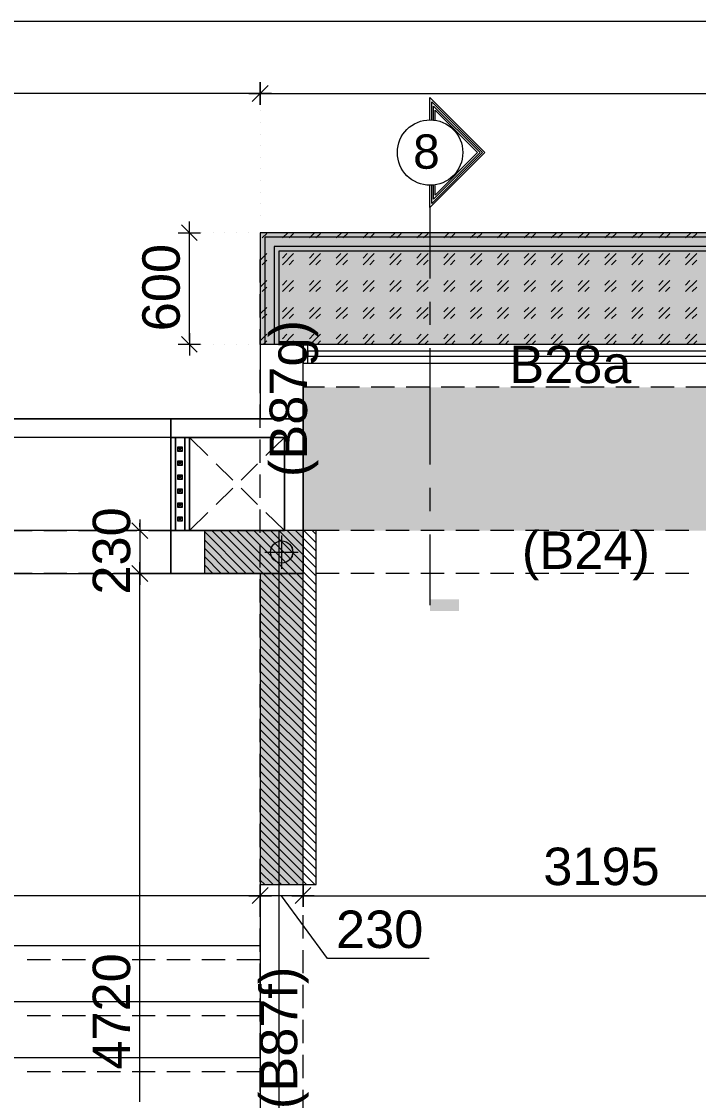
# Model space of a CAD drawing. Header units: millimetres. Extents: x -1303 to 98744, y -1303 to 90097.
# Drawn here: x 58712 to 62347, y 34265 to 40026 of the extents above; entities that cross this region are included whole.
import ezdxf

# ---------------------------------------------------------------- set-up
doc = ezdxf.new("R2010")
doc.units = ezdxf.units.MM
doc.layers.add('PDF_Geometry', color=7, linetype='Continuous')
doc.layers.add('PDF_Text', color=7, linetype='Continuous')
doc.layers.add('PDF_Solid Fills', color=192, linetype='Continuous', true_color=0xc2c0c0c0)
doc.styles.add('PDF ArialMT', font='arial.ttf')
doc.styles.get("Standard").update_dxf_attribs({"font": 'arial.ttf'})

msp = doc.modelspace()

# ---------------------------------------------------------------- hatches: boundary and pattern name
at = {"layer": 'PDF_Solid Fills', "true_color": 0x0000b2}
h = msp.add_hatch(color=254, dxfattribs=at)
h.paths.add_polyline_path([(75224.26012, 16872.72168), (74624.31541, 16872.72168), (74624.31541, 25187.75188), (75224.26012, 25187.75188)], flags=0)
h.paths.add_polyline_path([(74624.31541, 38292.73421), (74624.31541, 29377.68079), (75224.26012, 29377.68079), (75224.26012, 38892.67479), (59994.31175, 38892.67479), (59994.31175, 38292.73421)], flags=0)
h.paths.add_polyline_path([(26734.27358, 38892.67479), (26734.27358, 38292.73421), (55894.25843, 38292.73421), (55894.25843, 38892.67479)], flags=0)
at = {"layer": 'PDF_Solid Fills'}
msp.add_hatch(color=256, dxfattribs=at).paths.add_polyline_path([(59994.31175, 35392.73147), (60224.24978, 35392.73147), (60224.24978, 37292.74923), (59694.29807, 37292.74923), (59694.29807, 37062.72855), (59994.31175, 37062.72855)])

# ---------------------------------------------------------------- linework, layer by layer
at = {"layer": 'PDF_Geometry', "color": 222, "lineweight": 0, "true_color": 0xb8008a}
for points in [[(75204.2019, 40026.20351), (26753.73881, 40026.20351)], [(59974.25354, 39639.44447), (55913.72159, 39639.44447)], [(60014.02698, 39639.44447), (75204.2019, 39639.44447)], [(59613.7305, 38832.07865), (59613.7305, 38952.25438)], [(59553.64264, 38892.16652), (59673.81837, 38892.16652)], [(59656.04531, 38849.8517), (59571.41569, 38934.48133)], [(59613.7305, 38312.45358), (59613.7305, 38872.70335)], [(59571.41569, 38334.45811), (59656.04531, 38249.82848)], [(59613.7305, 38352.23115), (59613.7305, 38232.05543)], [(59673.81837, 38292.1433), (59553.64264, 38292.1433)]]:
    msp.add_lwpolyline(points, dxfattribs=at)
for points in [[(59993.71669, 39699.53232), (59993.71669, 39579.36073)], [(59933.62884, 39639.44447), (60053.80456, 39639.44447)], [(59951.40188, 39597.12965), (60036.03151, 39681.75928)]]:
    msp.add_lwpolyline(points, close=True, dxfattribs=at)
at = {"layer": 'PDF_Geometry', "lineweight": 0}
for points in [[(59993.71669, 39639.44447), (59993.71669, 39639.44447)], [(59993.71669, 39639.44447), (59993.71669, 39639.44447)], [(59993.71669, 39547.19899), (59993.71669, 39547.19899)], [(59993.71669, 39484.5739), (59993.71669, 39484.5739)], [(59993.71669, 39421.94881), (59993.71669, 39421.94881)], [(59993.71669, 39360.1667), (59993.71669, 39360.1667)], [(59993.71669, 39297.5416), (59993.71669, 39297.5416)], [(59993.71669, 39234.9165), (59993.71669, 39234.9165)], [(59993.71669, 39172.29141), (59993.71669, 39172.29141)], [(59993.71669, 39109.66631), (59993.71669, 39109.66631)], [(59993.71669, 39047.03708), (59993.71669, 39047.03708)], [(59993.71669, 38984.41198), (59993.71669, 38984.41198)], [(59613.7305, 38892.16652), (59613.7305, 38892.16652)], [(59678.89696, 38892.16652), (59678.89696, 38892.16652)], [(59741.52207, 38892.16652), (59741.52207, 38892.16652)], [(59804.14716, 38892.16652), (59804.14716, 38892.16652)], [(59865.92514, 38892.16652), (59865.92514, 38892.16652)], [(59928.55436, 38892.16652), (59928.55436, 38892.16652)], [(60077.4992, 38892.16652), (59993.71669, 38892.16652), (59993.71669, 38810.92125)], [(59993.71669, 38892.16652), (59993.71669, 38892.16652)], [(59993.71669, 38892.16652), (59993.71669, 38892.16652)], [(59993.71669, 38888.78216), (59993.71669, 38888.78216)], [(60004.72102, 38864.24039), (60029.2628, 38887.93504)], [(60113.0453, 38864.24039), (60141.81854, 38892.16652)], [(60265.37862, 38892.16652), (60140.12843, 38892.16652)], [(60149.43439, 38864.24039), (60173.13316, 38887.93504)], [(60257.76279, 38864.24039), (60285.6889, 38892.16652)], [(60293.30475, 38864.24039), (60317.85064, 38887.93504)], [(60452.41093, 38892.16652), (60328.00372, 38892.16652)], [(60401.63315, 38864.24039), (60430.40639, 38892.16652)], [(60438.02223, 38864.24039), (60461.72101, 38887.93504)], [(60640.28622, 38892.16652), (60515.03602, 38892.16652)], [(60546.35063, 38864.24039), (60574.27676, 38892.16652)], [(60581.8926, 38864.24039), (60606.43437, 38887.93504)], [(60690.221, 38864.24039), (60718.99425, 38892.16652)], [(60827.31851, 38892.16652), (60702.91544, 38892.16652)], [(60726.61009, 38864.24039), (60750.30473, 38887.93504)], [(60834.09136, 38864.24039), (60862.86461, 38892.16652)], [(60870.48045, 38864.24039), (60895.02221, 38887.93504)], [(61015.19794, 38892.16652), (60889.94361, 38892.16652)], [(60978.80472, 38864.24039), (61006.73498, 38892.16652)], [(61015.19794, 38864.24039), (61038.89258, 38887.93504)], [(61202.23024, 38892.16652), (61077.82304, 38892.16652)], [(61122.67509, 38864.24039), (61151.45246, 38892.16652)], [(61159.06831, 38864.24039), (61182.76294, 38887.93504)], [(61390.10553, 38892.16652), (61264.85534, 38892.16652)], [(61267.39257, 38864.24039), (61295.32283, 38892.16652)], [(61302.93867, 38864.24039), (61327.48043, 38887.93504)], [(61411.26293, 38864.24039), (61440.03619, 38892.16652)], [(61447.65615, 38864.24039), (61471.3508, 38887.93504)], [(61577.98496, 38892.16652), (61452.73063, 38892.16652)], [(61555.98042, 38864.24039), (61583.90655, 38892.16652)], [(61591.52652, 38864.24039), (61616.06829, 38887.93504)], [(61765.01725, 38892.16652), (61639.76292, 38892.16652)], [(61699.85079, 38864.24039), (61728.62403, 38892.16652)], [(61736.23988, 38864.24039), (61759.93865, 38887.93504)], [(61952.89254, 38892.16652), (61827.64235, 38892.16652)], [(61844.56828, 38864.24039), (61872.4944, 38892.16652)], [(61880.11024, 38864.24039), (61904.65613, 38887.93504)], [(61988.43864, 38864.24039), (62017.21189, 38892.16652)], [(62139.92484, 38892.16652), (62015.51764, 38892.16652)], [(62024.82772, 38864.24039), (62048.5265, 38887.93504)], [(62133.15612, 38864.24039), (62161.08225, 38892.16652)], [(62168.69809, 38864.24039), (62193.23986, 38887.93504)], [(62327.80427, 38892.16652), (62202.54994, 38892.16652)], [(62277.02649, 38864.24039), (62304.95262, 38892.16652)], [(62313.41558, 38864.24039), (62337.11022, 38887.93504)], [(59993.71669, 38744.9118), (60029.2628, 38779.61076)], [(60113.0453, 38719.52291), (60173.13316, 38779.61076)], [(60113.0453, 38755.91199), (60137.58706, 38779.61076)], [(60257.76279, 38719.52291), (60317.85064, 38779.61076)], [(60257.76279, 38755.91199), (60281.45742, 38779.61076)], [(60401.63315, 38719.52291), (60461.72101, 38779.61076)], [(60401.63315, 38755.91199), (60426.17491, 38779.61076)], [(60546.35063, 38719.52291), (60606.43437, 38779.61076)], [(60546.35063, 38755.91199), (60570.04528, 38779.61076)], [(60690.221, 38719.52291), (60750.30473, 38779.61076)], [(60690.221, 38755.91199), (60713.91564, 38779.61076)], [(60834.09136, 38719.52291), (60895.02221, 38779.61076)], [(60834.09136, 38755.91199), (60858.63313, 38779.61076)], [(60978.80472, 38719.52291), (61038.89258, 38779.61076)], [(60978.80472, 38755.91199), (61002.5035, 38779.61076)], [(61122.67509, 38719.52291), (61182.76294, 38779.61076)], [(61122.67509, 38755.91199), (61147.22098, 38779.61076)], [(61267.39257, 38719.52291), (61327.48043, 38779.61076)], [(61267.39257, 38755.91199), (61291.09134, 38779.61076)], [(61411.26293, 38719.52291), (61471.3508, 38779.61076)], [(61411.26293, 38755.91199), (61435.8047, 38779.61076)], [(61555.98042, 38719.52291), (61616.06829, 38779.61076)], [(61555.98042, 38755.91199), (61579.67507, 38779.61076)], [(61699.85079, 38719.52291), (61759.93865, 38779.61076)], [(61699.85079, 38755.91199), (61724.39255, 38779.61076)], [(61844.56828, 38719.52291), (61904.65613, 38779.61076)], [(61844.56828, 38755.91199), (61868.26292, 38779.61076)], [(61988.43864, 38719.52291), (62048.5265, 38779.61076)], [(61988.43864, 38755.91199), (62012.13328, 38779.61076)], [(62133.15612, 38719.52291), (62193.23986, 38779.61076)], [(62133.15612, 38755.91199), (62156.85077, 38779.61076)], [(62277.02649, 38719.52291), (62337.11022, 38779.61076)], [(62277.02649, 38755.91199), (62300.72113, 38779.61076)], [(59993.71669, 38623.88895), (59993.71669, 38748.29615)], [(60004.72102, 38719.52291), (60029.2628, 38744.06467)], [(60149.43439, 38719.52291), (60173.13316, 38744.06467)], [(60293.30475, 38719.52291), (60317.85064, 38744.06467)], [(60438.02223, 38719.52291), (60461.72101, 38744.06467)], [(60581.8926, 38719.52291), (60606.43437, 38744.06467)], [(60726.61009, 38719.52291), (60750.30473, 38744.06467)], [(60870.48045, 38719.52291), (60895.02221, 38744.06467)], [(61015.19794, 38719.52291), (61038.89258, 38744.06467)], [(61159.06831, 38719.52291), (61182.76294, 38744.06467)], [(61302.93867, 38719.52291), (61327.48043, 38744.06467)], [(61447.65615, 38719.52291), (61471.3508, 38744.06467)], [(61591.52652, 38719.52291), (61616.06829, 38744.06467)], [(61736.23988, 38719.52291), (61759.93865, 38744.06467)], [(61880.11024, 38719.52291), (61904.65613, 38744.06467)], [(62024.82772, 38719.52291), (62048.5265, 38744.06467)], [(62168.69809, 38719.52291), (62193.23986, 38744.06467)], [(62313.41558, 38719.52291), (62337.11022, 38744.06467)], [(59993.71669, 38600.19431), (60029.2628, 38635.7404)], [(60113.0453, 38575.65254), (60173.13316, 38635.7404)], [(60113.0453, 38611.19451), (60137.58706, 38635.7404)], [(60257.76279, 38575.65254), (60317.85064, 38635.7404)], [(60257.76279, 38611.19451), (60281.45742, 38635.7404)], [(60401.63315, 38575.65254), (60461.72101, 38635.7404)], [(60401.63315, 38611.19451), (60426.17491, 38635.7404)], [(60546.35063, 38575.65254), (60606.43437, 38635.7404)], [(60546.35063, 38611.19451), (60570.04528, 38635.7404)], [(60690.221, 38575.65254), (60750.30473, 38635.7404)], [(60690.221, 38611.19451), (60713.91564, 38635.7404)], [(60834.09136, 38575.65254), (60895.02221, 38635.7404)], [(60834.09136, 38611.19451), (60858.63313, 38635.7404)], [(60978.80472, 38575.65254), (61038.89258, 38635.7404)], [(60978.80472, 38611.19451), (61002.5035, 38635.7404)], [(61122.67509, 38575.65254), (61182.76294, 38635.7404)], [(61122.67509, 38611.19451), (61147.22098, 38635.7404)], [(61267.39257, 38575.65254), (61327.48043, 38635.7404)], [(61267.39257, 38611.19451), (61291.09134, 38635.7404)], [(61411.26293, 38575.65254), (61471.3508, 38635.7404)], [(61411.26293, 38611.19451), (61435.8047, 38635.7404)], [(61555.98042, 38575.65254), (61616.06829, 38635.7404)], [(61555.98042, 38611.19451), (61579.67507, 38635.7404)], [(61699.85079, 38575.65254), (61759.93865, 38635.7404)], [(61699.85079, 38611.19451), (61724.39255, 38635.7404)], [(61844.56828, 38575.65254), (61904.65613, 38635.7404)], [(61844.56828, 38611.19451), (61868.26292, 38635.7404)], [(61988.43864, 38575.65254), (62048.5265, 38635.7404)], [(61988.43864, 38611.19451), (62012.13328, 38635.7404)], [(62133.15612, 38575.65254), (62193.23986, 38635.7404)], [(62133.15612, 38611.19451), (62156.85077, 38635.7404)], [(62277.02649, 38575.65254), (62337.11022, 38635.7404)], [(62277.02649, 38611.19451), (62300.72113, 38635.7404)], [(59993.71669, 38436.01366), (59993.71669, 38561.26385)], [(60004.72102, 38575.65254), (60029.2628, 38599.34718)], [(60149.43439, 38575.65254), (60173.13316, 38599.34718)], [(60293.30475, 38575.65254), (60317.85064, 38599.34718)], [(60438.02223, 38575.65254), (60461.72101, 38599.34718)], [(60581.8926, 38575.65254), (60606.43437, 38599.34718)], [(60726.61009, 38575.65254), (60750.30473, 38599.34718)], [(60870.48045, 38575.65254), (60895.02221, 38599.34718)], [(61015.19794, 38575.65254), (61038.89258, 38599.34718)], [(61159.06831, 38575.65254), (61182.76294, 38599.34718)], [(61302.93867, 38575.65254), (61327.48043, 38599.34718)], [(61447.65615, 38575.65254), (61471.3508, 38599.34718)], [(61591.52652, 38575.65254), (61616.06829, 38599.34718)], [(61736.23988, 38575.65254), (61759.93865, 38599.34718)], [(61880.11024, 38575.65254), (61904.65613, 38599.34718)], [(62024.82772, 38575.65254), (62048.5265, 38599.34718)], [(62168.69809, 38575.65254), (62193.23986, 38599.34718)], [(62313.41558, 38575.65254), (62337.11022, 38599.34718)], [(59993.71669, 38456.32394), (60029.2628, 38491.02292)], [(60113.0453, 38430.93505), (60173.13316, 38491.02292)], [(60113.0453, 38467.32414), (60137.58706, 38491.02292)], [(60257.76279, 38430.93505), (60317.85064, 38491.02292)], [(60257.76279, 38467.32414), (60281.45742, 38491.02292)], [(60401.63315, 38430.93505), (60461.72101, 38491.02292)], [(60401.63315, 38467.32414), (60426.17491, 38491.02292)], [(60546.35063, 38430.93505), (60606.43437, 38491.02292)], [(60546.35063, 38467.32414), (60570.04528, 38491.02292)], [(60690.221, 38430.93505), (60750.30473, 38491.02292)], [(60690.221, 38467.32414), (60713.91564, 38491.02292)], [(60834.09136, 38430.93505), (60895.02221, 38491.02292)], [(60834.09136, 38467.32414), (60858.63313, 38491.02292)], [(60978.80472, 38430.93505), (61038.89258, 38491.02292)], [(60978.80472, 38467.32414), (61002.5035, 38491.02292)], [(61122.67509, 38430.93505), (61182.76294, 38491.02292)], [(61122.67509, 38467.32414), (61147.22098, 38491.02292)], [(61267.39257, 38430.93505), (61327.48043, 38491.02292)], [(61267.39257, 38467.32414), (61291.09134, 38491.02292)], [(61411.26293, 38430.93505), (61471.3508, 38491.02292)], [(61411.26293, 38467.32414), (61435.8047, 38491.02292)], [(61555.98042, 38430.93505), (61616.06829, 38491.02292)], [(61555.98042, 38467.32414), (61579.67507, 38491.02292)], [(61699.85079, 38430.93505), (61759.93865, 38491.02292)], [(61699.85079, 38467.32414), (61724.39255, 38491.02292)], [(61844.56828, 38430.93505), (61904.65613, 38491.02292)], [(61844.56828, 38467.32414), (61868.26292, 38491.02292)], [(61988.43864, 38430.93505), (62048.5265, 38491.02292)], [(61988.43864, 38467.32414), (62012.13328, 38491.02292)], [(62133.15612, 38430.93505), (62193.23986, 38491.02292)], [(62133.15612, 38467.32414), (62156.85077, 38491.02292)], [(62277.02649, 38430.93505), (62337.11022, 38491.02292)], [(62277.02649, 38467.32414), (62300.72113, 38491.02292)], [(60004.72102, 38430.93505), (60029.2628, 38455.47682)], [(60149.43439, 38430.93505), (60173.13316, 38455.47682)], [(60293.30475, 38430.93505), (60317.85064, 38455.47682)], [(60438.02223, 38430.93505), (60461.72101, 38455.47682)], [(60581.8926, 38430.93505), (60606.43437, 38455.47682)], [(60726.61009, 38430.93505), (60750.30473, 38455.47682)], [(60870.48045, 38430.93505), (60895.02221, 38455.47682)], [(61015.19794, 38430.93505), (61038.89258, 38455.47682)], [(61159.06831, 38430.93505), (61182.76294, 38455.47682)], [(61302.93867, 38430.93505), (61327.48043, 38455.47682)], [(61447.65615, 38430.93505), (61471.3508, 38455.47682)], [(61591.52652, 38430.93505), (61616.06829, 38455.47682)], [(61736.23988, 38430.93505), (61759.93865, 38455.47682)], [(61880.11024, 38430.93505), (61904.65613, 38455.47682)], [(62024.82772, 38430.93505), (62048.5265, 38455.47682)], [(62168.69809, 38430.93505), (62193.23986, 38455.47682)], [(62313.41558, 38430.93505), (62337.11022, 38455.47682)], [(59993.71669, 38292.1433), (59993.71669, 38373.38856)], [(59993.71669, 38311.60645), (60029.2628, 38347.15255)], [(60113.0453, 38322.61078), (60137.58706, 38347.15255)], [(60118.97102, 38292.1433), (60173.13316, 38347.15255)], [(60257.76279, 38322.61078), (60281.45742, 38347.15255)], [(60262.84138, 38292.1433), (60317.85064, 38347.15255)], [(60401.63315, 38322.61078), (60426.17491, 38347.15255)], [(60406.71175, 38292.1433), (60461.72101, 38347.15255)], [(60546.35063, 38322.61078), (60570.04528, 38347.15255)], [(60551.42511, 38292.1433), (60606.43437, 38347.15255)], [(60690.221, 38322.61078), (60713.91564, 38347.15255)], [(60695.29547, 38292.1433), (60750.30473, 38347.15255)], [(60834.09136, 38322.61078), (60858.63313, 38347.15255)], [(60840.01296, 38292.1433), (60895.02221, 38347.15255)], [(60978.80472, 38322.61078), (61002.5035, 38347.15255)], [(60983.88332, 38292.1433), (61038.89258, 38347.15255)], [(61122.67509, 38322.61078), (61147.22098, 38347.15255)], [(61128.60081, 38292.1433), (61182.76294, 38347.15255)], [(61267.39257, 38322.61078), (61291.09134, 38347.15255)], [(61272.47118, 38292.1433), (61327.48043, 38347.15255)], [(61411.26293, 38322.61078), (61435.8047, 38347.15255)], [(61417.18867, 38292.1433), (61471.3508, 38347.15255)], [(61555.98042, 38322.61078), (61579.67507, 38347.15255)], [(61561.05903, 38292.1433), (61616.06829, 38347.15255)], [(61699.85079, 38322.61078), (61724.39255, 38347.15255)], [(61705.77651, 38292.1433), (61759.93865, 38347.15255)], [(61844.56828, 38322.61078), (61868.26292, 38347.15255)], [(61849.64688, 38292.1433), (61904.65613, 38347.15255)], [(61988.43864, 38322.61078), (62012.13328, 38347.15255)], [(61993.51724, 38292.1433), (62048.5265, 38347.15255)], [(62133.15612, 38322.61078), (62156.85077, 38347.15255)], [(62138.2306, 38292.1433), (62193.23986, 38347.15255)], [(62277.02649, 38322.61078), (62300.72113, 38347.15255)], [(62282.10097, 38292.1433), (62337.11022, 38347.15255)], [(59613.7305, 38292.1433), (59613.7305, 38292.1433)], [(59678.89696, 38292.1433), (59678.89696, 38292.1433)], [(59741.52207, 38292.1433), (59741.52207, 38292.1433)], [(59804.14716, 38292.1433), (59804.14716, 38292.1433)], [(59865.92514, 38292.1433), (59865.92514, 38292.1433)], [(59928.55436, 38292.1433), (59928.55436, 38292.1433)], [(59993.71669, 38292.1433), (59993.71669, 38292.1433)], [(60010.64262, 38292.1433), (60029.2628, 38310.75933)], [(60154.51298, 38292.1433), (60173.13316, 38310.75933)], [(60299.23047, 38292.1433), (60317.85064, 38310.75933)], [(60443.10084, 38292.1433), (60461.72101, 38310.75933)], [(60587.81833, 38292.1433), (60606.43437, 38310.75933)], [(60731.68869, 38292.1433), (60750.30473, 38310.75933)], [(60875.55906, 38292.1433), (60895.02221, 38310.75933)], [(61020.27654, 38292.1433), (61038.89258, 38310.75933)], [(61164.1469, 38292.1433), (61182.76294, 38310.75933)], [(61308.86026, 38292.1433), (61327.48043, 38310.75933)], [(61452.73063, 38292.1433), (61471.3508, 38310.75933)], [(61597.44811, 38292.1433), (61616.06829, 38310.75933)], [(61741.31848, 38292.1433), (61759.93865, 38310.75933)], [(61886.03597, 38292.1433), (61904.65613, 38310.75933)], [(62029.90633, 38292.1433), (62048.5265, 38310.75933)], [(62173.7767, 38292.1433), (62193.23986, 38310.75933)], [(62318.49419, 38292.1433), (62337.11022, 38310.75933)], [(59347.14718, 37292.66658), (59347.14718, 37292.66658)], [(59426.6982, 37292.66658), (59426.6982, 37292.66658)], [(59489.3233, 37292.66658), (59489.3233, 37292.66658)], [(59551.95252, 37292.66658), (59551.95252, 37292.66658)], [(59614.57763, 37292.66658), (59614.57763, 37292.66658)], [(59694.12865, 37292.66658), (59694.12865, 37292.66658)], [(59694.12865, 37288.4351), (59919.24428, 37062.47235)], [(59734.74922, 37292.66658), (59964.09632, 37062.47235)], [(59779.6054, 37292.66658), (60294.15187, 36778.1201)], [(59824.45744, 37292.66658), (60294.15187, 36822.97216)], [(59869.31362, 37292.66658), (60294.15187, 36867.82421)], [(59914.16567, 37292.66658), (60294.15187, 36912.68039)], [(59959.01773, 37292.66658), (60294.15187, 36957.53243)], [(60003.87391, 37292.66658), (60294.15187, 37002.38861)], [(60048.72595, 37292.66658), (60294.15187, 37047.24066)], [(60093.58213, 37292.66658), (60294.15187, 37092.09272)], [(60138.43418, 37292.66658), (60294.15187, 37136.9489)], [(60183.28624, 37292.66658), (60294.15187, 37181.80094)], [(60228.14242, 37292.66658), (60294.15187, 37226.65712)], [(60272.99446, 37292.66658), (60294.15187, 37271.50917)], [(59694.12865, 37242.73593), (59874.3881, 37062.47235)], [(59694.12865, 37197.87975), (59829.53605, 37062.47235)], [(59694.12865, 37153.0277), (59784.684, 37062.47235)], [(59694.12865, 37108.17565), (59739.82782, 37062.47235)], [(59347.14718, 37062.47235), (59347.14718, 37062.47235)], [(59347.14718, 37062.47235), (59347.14718, 37062.47235)], [(59426.6982, 37062.47235), (59426.6982, 37062.47235)], [(59426.6982, 37062.47235), (59426.6982, 37062.47235)], [(59489.3233, 37062.47235), (59489.3233, 37062.47235)], [(59489.3233, 37062.47235), (59489.3233, 37062.47235)], [(59551.95252, 37062.47235), (59551.95252, 37062.47235)], [(59551.95252, 37062.47235), (59551.95252, 37062.47235)], [(59614.57763, 37062.47235), (59614.57763, 37062.47235)], [(59614.57763, 37062.47235), (59614.57763, 37062.47235)], [(59694.12865, 37063.31946), (59694.12865, 37063.31946)], [(59694.12865, 37062.47235), (59694.12865, 37062.47235)], [(59694.12865, 37062.47235), (59694.12865, 37062.47235)], [(59993.71669, 37032.85198), (60294.15187, 36733.26392)], [(59993.71669, 36987.99993), (60294.15187, 36688.41188)], [(59993.71669, 36943.14787), (60294.15187, 36643.5557)], [(59993.71669, 36898.29169), (60294.15187, 36597.85652)], [(59993.71669, 36853.43965), (60294.15187, 36553.00448)], [(59993.71669, 36808.58347), (60294.15187, 36508.1483)], [(59993.71669, 36763.73142), (60294.15187, 36463.29624)], [(59993.71669, 36718.87937), (60294.15187, 36418.44419)], [(59993.71669, 36674.02318), (60294.15187, 36373.58801)], [(59993.71669, 36629.17114), (60294.15187, 36328.73597)], [(59993.71669, 36584.31496), (60294.15187, 36283.87979)], [(59993.71669, 36538.61578), (60294.15187, 36239.02773)], [(59993.71669, 36493.76374), (60294.15187, 36194.17568)], [(59993.71669, 36448.90756), (60294.15187, 36149.3195)], [(59993.71669, 36404.05551), (60294.15187, 36104.46746)], [(59993.71669, 36359.20345), (60294.15187, 36059.61128)], [(59993.71669, 36314.34727), (60294.15187, 36014.75922)], [(59993.71669, 36269.49523), (60294.15187, 35969.90717)], [(59993.71669, 36224.63905), (60294.15187, 35925.05099)], [(59993.71669, 36179.787), (60294.15187, 35880.19895)], [(59993.71669, 36134.93494), (60294.15187, 35834.49977)], [(59993.71669, 36090.07876), (60294.15187, 35789.64359)], [(59993.71669, 36045.22672), (60294.15187, 35744.79155)], [(59993.71669, 36000.37054), (60294.15187, 35699.93536)], [(59993.71669, 35955.51849), (60294.15187, 35655.08331)], [(59993.71669, 35910.66643), (60294.15187, 35610.23126)], [(59993.71669, 35865.81025), (60294.15187, 35565.37508)], [(59993.71669, 35820.95821), (60294.15187, 35520.52304)], [(59993.71669, 35776.10203), (60294.15187, 35475.66686)], [(59993.71669, 35730.40285), (60294.15187, 35430.8148)], [(59993.71669, 35685.55081), (60287.38316, 35391.88435)], [(59993.71669, 35640.69463), (60242.52697, 35391.88435)], [(59993.71669, 35595.84257), (60197.67492, 35391.88435)], [(59993.71669, 35550.99052), (60152.82287, 35391.88435)], [(59993.71669, 35506.13434), (60107.96669, 35391.88435)], [(59993.71669, 35461.2823), (60063.11465, 35391.88435)], [(59993.71669, 35416.42612), (60018.25846, 35391.88435)]]:
    msp.add_lwpolyline(points, dxfattribs=at)
at = {"layer": 'PDF_Geometry', "color": 1, "lineweight": 0}
for points in [[(60905.17943, 39498.11547), (60905.17943, 39617.44406), (61200.53599, 39322.08337), (60905.17943, 39026.72679), (60905.17943, 39146.0554)], [(60914.48951, 39498.11547), (60914.48951, 39594.59241), (61187.84155, 39322.08337), (60914.48951, 39049.57845), (60914.48951, 39146.0554)], [(60923.79547, 39498.11547), (60923.79547, 39571.74077), (61174.29998, 39322.08337), (60923.79547, 39071.58297), (60923.79547, 39146.0554)], [(60933.95267, 39498.11547), (60933.95267, 39549.74036), (61160.75842, 39322.08337), (60933.95267, 39094.43049), (60933.95267, 39146.0554)], [(60905.17943, 39026.72679), (60905.17943, 38646.7406)], [(60905.17943, 38521.4904), (60905.17943, 38397.0832)], [(60905.17943, 38271.83301), (60905.17943, 37647.26389)], [(60905.17943, 37522.0137), (60905.17943, 37396.75937)], [(60905.17943, 37271.50917), (60905.17943, 36892.3701)]]:
    msp.add_lwpolyline(points, dxfattribs=at)
at = {"layer": 'PDF_Geometry', "color": 9, "lineweight": 0, "true_color": 0xc0c0c0}
for points in [[(75223.66506, 34597.21299), (75223.66506, 38892.16652), (59993.71669, 38892.16652), (59993.71669, 38292.1433)], [(75199.11916, 34597.21299), (75199.11916, 38867.62475), (60019.10558, 38867.62475), (60019.10558, 38292.1433)], [(75149.19264, 34597.21299), (75149.19264, 38817.6941), (60069.03624, 38817.6941), (60069.03624, 38292.1433)], [(75123.80375, 34597.21299), (75123.80375, 38792.30521), (60093.58213, 38792.30521), (60093.58213, 38292.1433)], [(60223.91094, 37892.6898), (60223.91094, 38292.1433), (59993.71669, 38292.1433), (59993.71669, 37892.6898)], [(59513.86919, 37791.98138), (60124.0455, 37791.98138), (60025.03131, 37695.50443), (60124.0455, 37791.98138), (59513.86919, 37791.98138), (56374.11006, 37791.98138)], [(60093.58213, 37292.66658), (60093.58213, 32427.3102), (60624.20741, 32427.3102), (60624.20741, 31122.3197), (60093.58213, 31122.3197), (60093.58213, 23742.61629), (60593.73992, 23742.61629), (60093.58213, 23742.61629)], [(59993.71669, 37062.47235), (59993.71669, 29607.44939), (56568.7582, 29607.44939), (56568.7582, 25187.24567), (51259.09215, 25187.24567), (51259.09215, 29607.44939), (43873.46715, 29607.44939), (43873.46715, 29507.58809), (43991.1015, 29449.19241), (43991.1015, 28665.52331), (44062.18955, 28674.83133)], [(59993.71669, 35062.67593), (57993.92028, 35062.67593)], [(58868.98979, 34987.35639), (58743.73959, 34987.35639)], [(59056.02209, 34987.35639), (58931.61488, 34987.35639)], [(59243.89738, 34987.35639), (59118.64719, 34987.35639)], [(59430.92968, 34987.35639), (59306.52661, 34987.35639)], [(59618.80911, 34987.35639), (59493.55478, 34987.35639)], [(59806.6844, 34987.35639), (59681.4342, 34987.35639)], [(59993.71669, 34987.35639), (59868.46651, 34987.35639)], [(59993.71669, 34762.24076), (57993.92028, 34762.24076)], [(58868.98979, 34686.92122), (58743.73959, 34686.92122)], [(59056.02209, 34686.92122), (58931.61488, 34686.92122)], [(59243.89738, 34686.92122), (59118.64719, 34686.92122)], [(59430.92968, 34686.92122), (59306.52661, 34686.92122)], [(59618.80911, 34686.92122), (59493.55478, 34686.92122)], [(59806.6844, 34686.92122), (59681.4342, 34686.92122)], [(59993.71669, 34686.92122), (59868.46651, 34686.92122)], [(59993.71669, 34462.65271), (57993.92028, 34462.65271)], [(58868.98979, 34387.33316), (58743.73959, 34387.33316)], [(59056.02209, 34387.33316), (58931.61488, 34387.33316)], [(59243.89738, 34387.33316), (59118.64719, 34387.33316)], [(59430.92968, 34387.33316), (59306.52661, 34387.33316)], [(59618.80911, 34387.33316), (59493.55478, 34387.33316)], [(59806.6844, 34387.33316), (59681.4342, 34387.33316)], [(59993.71669, 34387.33316), (59868.46651, 34387.33316)]]:
    msp.add_lwpolyline(points, dxfattribs=at)
at = {"layer": 'PDF_Geometry', "color": 157, "lineweight": 0, "true_color": 0x3f5f7f}
for points in [[(60058.88316, 38292.1433), (59993.71669, 38292.1433), (59993.71669, 38218.51386)], [(60246.75846, 38292.1433), (60121.50826, 38292.1433)], [(60433.79075, 38292.1433), (60308.54056, 38292.1433)], [(60621.67018, 38292.1433), (60496.41585, 38292.1433)], [(60808.70247, 38292.1433), (60683.44815, 38292.1433)], [(60996.57776, 38292.1433), (60871.32758, 38292.1433)], [(61183.61007, 38292.1433), (61059.20287, 38292.1433)], [(61371.48949, 38292.1433), (61246.23516, 38292.1433)], [(61558.51766, 38292.1433), (61434.11459, 38292.1433)], [(61746.39708, 38292.1433), (61621.14689, 38292.1433)], [(61934.2765, 38292.1433), (61809.02218, 38292.1433)], [(62121.30468, 38292.1433), (61996.05448, 38292.1433)], [(62309.1841, 38292.1433), (62183.9339, 38292.1433)], [(59993.71669, 38030.63857), (59993.71669, 38155.88877)], [(60339.85104, 38061.94905), (60223.91094, 38061.94905), (60223.91094, 37916.38858)], [(60527.73046, 38061.94905), (60402.48027, 38061.94905)], [(60714.76277, 38061.94905), (60590.35556, 38061.94905)], [(60902.63806, 38061.94905), (60777.38786, 38061.94905)], [(61090.51748, 38061.94905), (60965.26728, 38061.94905)], [(61277.54978, 38061.94905), (61152.29546, 38061.94905)], [(61465.42507, 38061.94905), (61340.17488, 38061.94905)], [(61652.45737, 38061.94905), (61527.20718, 38061.94905)], [(61840.3368, 38061.94905), (61715.08247, 38061.94905)], [(62027.36909, 38061.94905), (61902.96189, 38061.94905)], [(62215.24438, 38061.94905), (62089.99419, 38061.94905)], [(62402.27669, 38061.94905), (62277.86949, 38061.94905)], [(59993.71669, 37843.60628), (59993.71669, 37968.85647)], [(60223.91094, 37728.50916), (60223.91094, 37853.75935)], [(59993.71669, 37655.72685), (59993.71669, 37780.98117)], [(60223.91094, 37540.62974), (60223.91094, 37665.88406)], [(59993.71669, 37468.69455), (59993.71669, 37593.94888)], [(60223.91094, 37353.60156), (60223.91094, 37478.85176)], [(59993.71669, 37280.81926), (59993.71669, 37406.06945)], [(58643.87416, 37292.66658), (58769.12848, 37292.66658)], [(58831.75358, 37292.66658), (58956.15666, 37292.66658)], [(59018.78588, 37292.66658), (59144.03608, 37292.66658)], [(59206.66117, 37292.66658), (59331.06838, 37292.66658)], [(59393.69347, 37292.66658), (59518.94367, 37292.66658)], [(59581.57289, 37292.66658), (59694.12865, 37292.66658)], [(60223.91094, 37165.72214), (60223.91094, 37290.97234)], [(60418.55908, 37292.66658), (60294.15187, 37292.66658)], [(60606.43437, 37292.66658), (60481.18417, 37292.66658)], [(60793.46666, 37292.66658), (60669.06359, 37292.66658)], [(60981.34609, 37292.66658), (60856.09176, 37292.66658)], [(61169.22138, 37292.66658), (61043.97118, 37292.66658)], [(61356.25368, 37292.66658), (61231.00349, 37292.66658)], [(61544.13311, 37292.66658), (61418.87878, 37292.66658)], [(61731.1654, 37292.66658), (61606.7582, 37292.66658)], [(61919.04069, 37292.66658), (61793.7905, 37292.66658)], [(62106.07299, 37292.66658), (61981.66579, 37292.66658)], [(62293.95241, 37292.66658), (62168.69809, 37292.66658)], [(59993.71669, 37093.78696), (59993.71669, 37218.19416)], [(60223.91094, 36978.68984), (60223.91094, 37103.94416)], [(58769.12848, 37062.47235), (58643.87416, 37062.47235)], [(58956.15666, 37062.47235), (58831.75358, 37062.47235)], [(59144.03608, 37062.47235), (59018.78588, 37062.47235)], [(59331.06838, 37062.47235), (59206.66117, 37062.47235)], [(59518.94367, 37062.47235), (59393.69347, 37062.47235)], [(59694.12865, 37062.47235), (59581.57289, 37062.47235)], [(60418.55908, 37062.47235), (60294.15187, 37062.47235)], [(60606.43437, 37062.47235), (60481.18417, 37062.47235)], [(60793.46666, 37062.47235), (60669.06359, 37062.47235)], [(60981.34609, 37062.47235), (60856.09176, 37062.47235)], [(61169.22138, 37062.47235), (61043.97118, 37062.47235)], [(61356.25368, 37062.47235), (61231.00349, 37062.47235)], [(61544.13311, 37062.47235), (61418.87878, 37062.47235)], [(61731.1654, 37062.47235), (61606.7582, 37062.47235)], [(61919.04069, 37062.47235), (61793.7905, 37062.47235)], [(62106.07299, 37062.47235), (61981.66579, 37062.47235)], [(62293.95241, 37062.47235), (62168.69809, 37062.47235)], [(59993.71669, 36905.90754), (59993.71669, 37031.16187)], [(60223.91094, 36790.81455), (60223.91094, 36916.06474)], [(59993.71669, 36718.87937), (59993.71669, 36843.28244)], [(60223.91094, 36603.78225), (60223.91094, 36728.18532)], [(59993.71669, 36530.99994), (59993.71669, 36656.25014)], [(60223.91094, 36415.90282), (60223.91094, 36541.15715)], [(59993.71669, 36343.12052), (59993.71669, 36468.37485)], [(60223.91094, 36228.87053), (60223.91094, 36353.27773)], [(59993.71669, 36156.09235), (59993.71669, 36281.34255)], [(60223.91094, 36040.99524), (60223.91094, 36166.24543)], [(59993.71669, 35968.21293), (59993.71669, 36093.46313)], [(60223.91094, 35853.11581), (60223.91094, 35978.37014)], [(59993.71669, 35781.18063), (59993.71669, 35906.43495)], [(60223.91094, 35666.08351), (60223.91094, 35791.33784)], [(59993.71669, 35593.30534), (59993.71669, 35718.55553)], [(60223.91094, 35478.20822), (60223.91094, 35603.45841)], [(59993.71669, 35406.27304), (59993.71669, 35530.67611)], [(60223.91094, 35291.17592), (60223.91094, 35416.42612)], [(59993.71669, 35218.39361), (59993.71669, 35343.64794)], [(60223.91094, 35103.2965), (60223.91094, 35228.55083)], [(59993.71669, 35031.36132), (59993.71669, 35155.76852)], [(60223.91094, 34916.26833), (60223.91094, 35040.6714)], [(59993.71669, 34843.48603), (59993.71669, 34968.73621)], [(60223.91094, 34728.38891), (60223.91094, 34853.6391)], [(59993.71669, 34656.45372), (59993.71669, 34780.86092)], [(60223.91094, 34541.3566), (60223.91094, 34665.76381)], [(59993.71669, 34468.5743), (59993.71669, 34593.82863)], [(60223.91094, 34353.48131), (60223.91094, 34478.73151)], [(59993.71669, 34280.69901), (59993.71669, 34405.9492)], [(60223.91094, 34166.44902), (60223.91094, 34290.85209)]]:
    msp.add_lwpolyline(points, dxfattribs=at)
at = {"layer": 'PDF_Geometry', "color": 9, "lineweight": 0, "true_color": 0xc0c0c0}
for points in [[(60223.91094, 38192.27786), (69513.70459, 38192.27786), (69513.70459, 38292.14082), (60223.91094, 38292.14082)], [(60223.91094, 38192.27786), (60250.14612, 38192.27786), (60250.14612, 38292.14082), (60223.91094, 38292.14082)], [(60250.14694, 38229.51819), (69487.47064, 38229.51819), (69487.47064, 38255.75338), (60250.14694, 38255.75338)], [(59513.86919, 37892.6898), (59513.86919, 37791.98138), (59513.86919, 37292.66658), (59513.86919, 37791.98138), (59513.86919, 37892.6898), (56374.11006, 37892.6898), (56374.11006, 37791.98138), (56374.11006, 37892.6898), (59513.86919, 37892.6898), (60223.91094, 37892.6898), (60223.91094, 37062.47235), (60223.91094, 37892.6898)], [(60124.0455, 37791.98138), (60124.0455, 37292.66658), (59513.86919, 37292.66658), (59513.86919, 37062.47235), (60223.91094, 37062.47235), (59513.86919, 37062.47235), (59513.86919, 37292.66658), (60124.0455, 37292.66658)], [(59539.25808, 37791.98138), (59539.25808, 37292.66658)], [(59575.64717, 37717.50895), (59551.10541, 37717.50895), (59551.10541, 37742.05073), (59575.64717, 37742.05073), (59575.64717, 37717.50895), (59553.64264, 37720.04619), (59553.64264, 37739.50936), (59573.10993, 37739.50936)], [(59575.64717, 37717.50895), (59551.10541, 37717.50895), (59551.10541, 37742.05073), (59575.64717, 37742.05073), (59575.64717, 37717.50895), (59553.64264, 37720.04619), (59553.64264, 37739.50936), (59573.10993, 37739.50936)], [(59553.64264, 37720.04619), (59573.10993, 37739.50936)], [(59553.64264, 37739.50936), (59573.10993, 37720.04619)], [(59589.18874, 37791.98138), (59589.18874, 37292.66658)], [(59613.7305, 37292.66658), (59712.74881, 37389.14353), (59613.7305, 37292.66658), (59613.7305, 37791.98138), (59712.74881, 37695.50443), (59613.7305, 37791.98138)], [(59575.64717, 37642.18529), (59551.10541, 37642.18529), (59551.10541, 37667.57417), (59575.64717, 37667.57417), (59575.64717, 37642.18529), (59553.64264, 37645.57377), (59553.64264, 37664.18981), (59573.10993, 37664.18981)], [(59575.64717, 37642.18529), (59551.10541, 37642.18529), (59551.10541, 37667.57417), (59575.64717, 37667.57417), (59575.64717, 37642.18529), (59553.64264, 37645.57377), (59553.64264, 37664.18981), (59573.10993, 37664.18981)], [(59553.64264, 37645.57377), (59573.10993, 37664.18981)], [(59553.64264, 37664.18981), (59573.10993, 37645.57377)], [(59846.46197, 37564.32851), (59757.60087, 37651.49537)], [(59891.31403, 37564.32851), (59980.17513, 37651.49537)], [(59575.64717, 37566.86574), (59551.10541, 37566.86574), (59551.10541, 37592.25463), (59575.64717, 37592.25463), (59575.64717, 37566.86574), (59553.64264, 37570.2501), (59553.64264, 37588.87027), (59573.10993, 37588.87027)], [(59575.64717, 37566.86574), (59551.10541, 37566.86574), (59551.10541, 37592.25463), (59575.64717, 37592.25463), (59575.64717, 37566.86574), (59553.64264, 37570.2501), (59553.64264, 37588.87027), (59573.10993, 37588.87027)], [(59553.64264, 37570.2501), (59573.10993, 37588.87027)], [(59553.64264, 37588.87027), (59573.10993, 37570.2501)], [(59575.64717, 37492.39333), (59551.10541, 37492.39333), (59551.10541, 37516.93509), (59575.64717, 37516.93509), (59575.64717, 37492.39333), (59553.64264, 37494.93056), (59553.64264, 37514.39785), (59573.10993, 37514.39785)], [(59575.64717, 37492.39333), (59551.10541, 37492.39333), (59551.10541, 37516.93509), (59575.64717, 37516.93509), (59575.64717, 37492.39333), (59553.64264, 37494.93056), (59553.64264, 37514.39785), (59573.10993, 37514.39785)], [(59553.64264, 37494.93056), (59573.10993, 37514.39785)], [(59553.64264, 37514.39785), (59573.10993, 37494.93056)], [(59757.60087, 37433.15259), (59846.46197, 37520.31945)], [(59980.17513, 37433.15259), (59891.31403, 37520.31945)], [(59575.64717, 37417.07378), (59551.10541, 37417.07378), (59551.10541, 37442.46267), (59575.64717, 37442.46267), (59575.64717, 37417.07378), (59553.64264, 37420.45815), (59553.64264, 37439.07418), (59573.10993, 37439.07418)], [(59575.64717, 37417.07378), (59551.10541, 37417.07378), (59551.10541, 37442.46267), (59575.64717, 37442.46267), (59575.64717, 37417.07378), (59553.64264, 37420.45815), (59553.64264, 37439.07418), (59573.10993, 37439.07418)], [(59553.64264, 37420.45815), (59573.10993, 37439.07418)], [(59553.64264, 37439.07418), (59573.10993, 37420.45815)], [(59575.64717, 37342.59723), (59551.10541, 37342.59723), (59551.10541, 37367.139), (59575.64717, 37367.139), (59575.64717, 37342.59723), (59553.64264, 37345.1386), (59553.64264, 37364.60176), (59573.10993, 37364.60176)], [(59575.64717, 37342.59723), (59551.10541, 37342.59723), (59551.10541, 37367.139), (59575.64717, 37367.139), (59575.64717, 37342.59723), (59553.64264, 37345.1386), (59553.64264, 37364.60176), (59573.10993, 37364.60176)], [(59553.64264, 37345.1386), (59573.10993, 37364.60176)], [(59553.64264, 37364.60176), (59573.10993, 37345.1386)], [(60124.0455, 37292.66658), (60025.03131, 37389.14353)], [(56374.11006, 37062.47235), (59513.86919, 37062.47235), (59513.86919, 37292.66494), (56374.11006, 37292.66494)], [(56374.11006, 37062.47235), (59513.86919, 37062.47235), (59513.86919, 37292.66494), (56374.11006, 37292.66494)]]:
    msp.add_lwpolyline(points, close=True, dxfattribs=at)
at = {"layer": 'PDF_Geometry', "color": 122, "lineweight": 0, "true_color": 0x00b88a}
for points in [[(59304.83237, 37334.98139), (59390.30912, 37249.50464)], [(59347.14718, 37351.90732), (59347.14718, 37232.57872)], [(59347.14718, 37312.12974), (59347.14718, 37332.44416)], [(59407.23504, 37292.66658), (59287.90644, 37292.66658)], [(59347.14718, 37292.66658), (59347.14718, 37062.47235)], [(59347.14718, 32382.45608), (59347.14718, 32362.14373), (59347.14718, 37042.16206), (59347.14718, 37022.6989)], [(59974.25354, 35332.64361), (55913.72159, 35332.64361)], [(60203.60065, 35332.64361), (60014.02698, 35332.64361)], [(60900.10082, 34994.97223), (60355.93397, 34994.97223), (60108.81381, 35332.64361)], [(60244.22122, 35332.64361), (63399.21203, 35332.64361), (63378.90174, 35332.64361)]]:
    msp.add_lwpolyline(points, dxfattribs=at)
at = {"layer": 'PDF_Geometry', "color": 5, "lineweight": 0}
for points in [[(59993.71669, 35391.88435), (60294.15187, 35391.88435), (60294.15187, 37292.66658), (59694.12865, 37292.66658), (59694.12865, 37062.47235), (59993.71669, 37062.47235)], [(59993.71669, 35391.88435), (60223.91094, 35391.88435), (60223.91094, 37292.66658), (59694.12865, 37292.66658), (59694.12865, 37062.47235), (59993.71669, 37062.47235)]]:
    msp.add_lwpolyline(points, close=True, dxfattribs=at)
at = {"layer": 'PDF_Geometry', "color": 20, "lineweight": 0, "true_color": 0xff4405}
for points in [[(60108.81381, 37267.27769), (60108.81381, 37087.01824)], [(60019.10558, 37177.56946), (60198.52205, 37177.56946)]]:
    msp.add_lwpolyline(points, dxfattribs=at)
at = {"layer": 'PDF_Geometry', "color": 122, "lineweight": 0, "true_color": 0x00b88a}
for points in [[(59304.83237, 37104.78716), (59390.30912, 37020.15753)], [(59347.14718, 37122.5602), (59347.14718, 37002.38861)], [(59407.23504, 37062.47235), (59287.90644, 37062.47235)], [(60036.03151, 35375.80555), (59951.40188, 35290.32879)], [(59993.71669, 35273.40287), (59993.71669, 35392.73147)], [(60266.22575, 35375.80555), (60181.59612, 35290.32879)], [(60223.91094, 35273.40287), (60223.91094, 35392.73147)], [(60053.80456, 35332.64361), (59933.62884, 35332.64361)], [(60283.99879, 35332.64361), (60163.82307, 35332.64361)]]:
    msp.add_lwpolyline(points, close=True, dxfattribs=at)
at = {"layer": 'PDF_Geometry', "lineweight": 0}
for points in [[(59993.71669, 35332.64361), (59993.71669, 35391.88435)], [(60223.91094, 35332.64361), (60223.91094, 35391.88435)]]:
    msp.add_lwpolyline(points, close=True, dxfattribs=at)
at = {"layer": 'PDF_Geometry', "color": 1, "lineweight": 0}
msp.add_circle((60905.85267, 39322.36818), 175.68881, dxfattribs=at)
at = {"layer": 'PDF_Geometry', "color": 20, "lineweight": 0, "true_color": 0xff4405}
msp.add_circle((60109.30326, 37177.78205), 60.06905, dxfattribs=at)
at = {"layer": 'PDF_Geometry', "color": 7, "lineweight": 0, "true_color": 0xffffff}
msp.add_circle((60109.26874, 37177.70547), 60.03452, dxfattribs=at)
at = {"layer": 'PDF_Solid Fills', "color": 254, "lineweight": 0, "true_color": 0x00007f}
msp.add_solid([(63419.27024, 37292.74923), (63419.27024, 38062.71353), (60224.24978, 37292.74923), (60224.24978, 38062.71353)], dxfattribs=at)
at = {"layer": 'PDF_Solid Fills', "color": 1, "lineweight": 0}
msp.add_solid([(60905.85712, 36861.56376), (61060.89711, 36861.56376), (60905.85712, 36923.51116), (61060.89711, 36923.51116)], dxfattribs=at)

# ---------------------------------------------------------------- texts
at = {"layer": 'PDF_Text', "insert": (60814.61887, 39326.40776), "char_height": 184.25244, "attachment_point": 4}
msp.add_mtext('8', dxfattribs=at)
at = {"layer": 'PDF_Text', "char_height": 201.084641, "attachment_point": 4, "rotation": 90, "style": 'PDF ArialMT'}
for s, insert in [('600', (59463.04801, 38363.02473)), ('230', (59196.76171, 36949.06858)), ('4720', (59196.76171, 34398.66482))]:
    msp.add_mtext(s, dxfattribs=dict(at, insert=insert))
at = {"layer": 'PDF_Text', "color": 6, "char_height": 201.084641, "attachment_point": 4, "rotation": 90, "style": 'PDF ArialMT'}
for s, insert in [('(B87g)', (60175.27993, 37580.01989)), ('(B87f)', (60122.56505, 34186.91642))]:
    msp.add_mtext(s, dxfattribs=dict(at, insert=insert))
at = {"layer": 'PDF_Text', "color": 6, "char_height": 201.084641, "attachment_point": 4, "style": 'PDF ArialMT'}
for s, insert in [('B28a', (61330.87681, 38183.74638)), ('(B24)', (61398.63647, 37157.22474))]:
    msp.add_mtext(s, dxfattribs=dict(at, insert=insert))
at = {"layer": 'PDF_Text', "char_height": 201.084641, "attachment_point": 4, "style": 'PDF ArialMT'}
for s, insert in [('3195', (61513.63117, 35488.58335)), ('230', (60400.80324, 35150.77081))]:
    msp.add_mtext(s, dxfattribs=dict(at, insert=insert))

doc.saveas('drawing.dxf')
